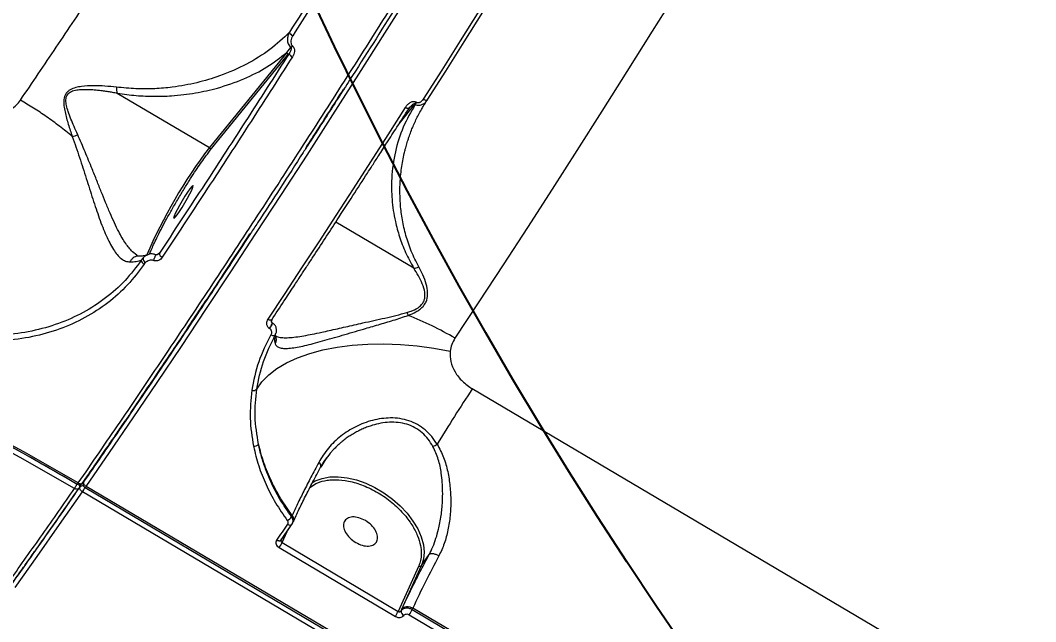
# Model space of a CAD drawing. Header units: millimetres. Extents: x -5609 to 5139, y -3980 to 3221.
# Drawn here: x 1571.5 to 1811.1, y -156.1 to -14.2 of the extents above; entities that cross this region are included whole.
import ezdxf

# ---------------------------------------------------------------- set-up
doc = ezdxf.new("R2010")
doc.units = ezdxf.units.MM
for name, color, linetype in [('DIKOM_ОБЪЕКТ', 7, 'Continuous'), ('DIKOM_РАЗМЕР_ЗОНА', 7, 'Continuous'), ('DIKOM_РАЗМЕР_ОБЪЕКТА', 7, 'Continuous')]:
    doc.layers.add(name, color=color, linetype=linetype)
doc.styles.add('style1', font='arial.ttf', dxfattribs={"width": 0.8})
doc.dimstyles.new('1-50', dxfattribs={"dimtxt": 300, "dimasz": 200, "dimexe": 100, "dimexo": 0, "dimgap": 100, "dimtad": 1, "dimtxsty": 'style1', "dimcen": 200, "dimclrd": 7, "dimclre": 7, "dimclrt": 7, "dimadec": 1, "dimazin": 2, "dimtfac": 1, "dimtmove": 0, "dimatfit": 2, "dimfxl": 0, "dimlwd": 25, "dimlwe": 18, "dimarcsym": 0})

# ---------------------------------------------------------------- blocks, each defined once
blk = doc.blocks.new('A$Cc336a1e3')
at = {"color": 7, "linetype": 'Continuous', "lineweight": 15}
for p, q in [((4454.49, 1251.11), (4436.24, 1228.68)), ((4454.49, 1251.11), (4455.51, 1252.3)), ((4454.72, 1250.47), (4455.08, 1250.92)), ((4436.47, 1228.04), (4454.72, 1250.47)), ((4414.52, 1241.53), (4436.24, 1228.68)), ((4484.84, 1238.9), (4484.73, 1238.96)), ((4485.12, 1239.31), (4485.02, 1239.37)), ((4487.42, 1239.55), (4487.54, 1239.8)), ((4483.43, 1237.99), (4483.15, 1237.64)), ((4483.32, 1237.9), (4483.65, 1238.27)), ((4483.58, 1238.18), (4483.47, 1238.05)), ((4419.23, 1203.2), (4419.1, 1203.3)), ((4421.5, 1203.31), (4421.44, 1203.28)), ((4424.45, 1203.75), (4424.02, 1203.44)), ((4420.61, 1202.67), (4420.18, 1202.11)), ((4420.88, 1201.18), (4421.16, 1201.52)), ((4451.17, 1187.27), (4451.07, 1187.33)), ((4450.46, 1185.95), (4450.39, 1186)), ((4451.81, 1184.42), (4451.74, 1184.13)), ((4451.81, 1184.42), (4451.97, 1184.87)), ((4451.92, 1184.16), (4451.91, 1184.14)), ((4798.3, 994.2), (4498.29, 1171.73)), ((4405.63, 1148.5), (4405.53, 1148.28)), ((4405.64, 1148.6), (4405.88, 1149.13)), ((4406.64, 1149.95), (4406.52, 1149.68)), ((4406.58, 1149.78), (4406.52, 1149.68)), ((4406.92, 1148.41), (4821.79, 902.92)), ((4822.05, 903.21), (4407.18, 1148.7)), ((4821.15, 901.92), (4406.28, 1147.41)), ((4455.64, 1141.54), (4455.79, 1141.85)), ((4453.03, 1135.86), (4455.6, 1139.63)), ((4455.7, 1139.69), (4455.92, 1140.09)), ((4455.89, 1140), (4456.04, 1140.34)), ((4452.71, 1134.24), (4480.14, 1118.01)), ((4453.4, 1135.43), (4480.83, 1119.2)), ((4486.3, 1129.99), (4488.11, 1132.61)), ((4485.65, 1129.93), (4480.83, 1119.2)), ((4481.67, 1119.7), (4486.3, 1129.99)), ((4481.49, 1119.3), (4481.67, 1119.7)), ((4484.28, 1119.98), (4484.11, 1119.6)), ((4484.11, 1119.6), (4555.25, 1077.5)), ((4555.42, 1077.88), (4484.28, 1119.98)), ((4483.42, 1118.41), (4554.57, 1076.31))]:
    blk.add_line(p, q, dxfattribs=at)
at = {"color": 8, "linetype": 'Continuous', "lineweight": 15}
for p, q in [((4481.02, 1234.3), (4484.73, 1238.96)), ((4484.47, 1200.22), (4466.08, 1211.1)), ((4419.1, 1203.3), (4418.1, 1204.05)), ((4424.02, 1203.44), (4424, 1203.42)), ((4405.68, 1148.49), (4405.54, 1148.28)), ((4405.68, 1148.49), (4406, 1149.19)), ((4405.93, 1149.15), (4405.68, 1148.61)), ((4453.21, 1136.04), (4455.64, 1139.6)), ((4453.4, 1135.43), (4454.57, 1138.03))]:
    blk.add_line(p, q, dxfattribs=at)
at = {"color": 7, "linetype": 'Continuous', "lineweight": 15, "flags": 128}
for points in [[(4407.18, 1148.7), (4412.67, 1156.68), (4418.25, 1164.85), (4423.9, 1173.21), (4429.64, 1181.74), (4435.45, 1190.46), (4441.32, 1199.34), (4447.25, 1208.38), (4453.25, 1217.57), (4459.29, 1226.9), (4465.38, 1236.37), (4471.51, 1245.97), (4477.68, 1255.69), (4483.88, 1265.52)], [(4629.42, 1404.84), (4623.74, 1394.87), (4618, 1384.87), (4612.2, 1374.85), (4606.37, 1364.82), (4600.49, 1354.77), (4594.58, 1344.74), (4588.64, 1334.71), (4582.68, 1324.71), (4576.7, 1314.74), (4570.7, 1304.82), (4564.7, 1294.94), (4558.7, 1285.12), (4552.71, 1275.38), (4546.72, 1265.71), (4540.75, 1256.13), (4534.8, 1246.64), (4528.88, 1237.26), (4522.99, 1227.99), (4517.14, 1218.85), (4511.33, 1209.83), (4505.57, 1200.96), (4499.86, 1192.23), (4494.21, 1183.66)], [(4521.98, 1296.53), (4517.54, 1289.32), (4513.11, 1282.14), (4508.68, 1275.01), (4504.26, 1267.92), (4499.85, 1260.88), (4495.46, 1253.89), (4491.08, 1246.95), (4486.71, 1240.07)], [(4487.66, 1239.87), (4492.01, 1246.74), (4496.39, 1253.66), (4500.77, 1260.64), (4505.17, 1267.66), (4509.58, 1274.74), (4513.99, 1281.85), (4518.42, 1289.01), (4522.84, 1296.21)], [(4487.66, 1239.87), (4487.61, 1239.83), (4487.54, 1239.8), (4487.44, 1239.8), (4487.32, 1239.82), (4487.18, 1239.85), (4487.03, 1239.91), (4486.87, 1239.98), (4486.71, 1240.07)], [(4482.47, 1238.16), (4478.35, 1231.7), (4474.24, 1225.29), (4470.15, 1218.95), (4466.08, 1212.66), (4462.04, 1206.45), (4458.02, 1200.29), (4454.02, 1194.21), (4450.06, 1188.2)], [(4405.31, 1149.5), (4392.46, 1156.86), (4379.41, 1163.89), (4366.19, 1170.59), (4352.8, 1176.96), (4339.25, 1182.99), (4325.54, 1188.67), (4311.69, 1194.01), (4297.71, 1198.99), (4283.61, 1203.62), (4269.38, 1207.89), (4255.05, 1211.81), (4240.63, 1215.36), (4226.11, 1218.54), (4211.52, 1221.36), (4196.86, 1223.81), (4182.14, 1225.89), (4167.37, 1227.6), (4152.56, 1228.94), (4137.73, 1229.9), (4122.87, 1230.49), (4108, 1230.7)], [(4404.42, 1148.21), (4391.6, 1155.55), (4378.6, 1162.56), (4365.42, 1169.24), (4352.06, 1175.59), (4338.55, 1181.59), (4324.89, 1187.26), (4311.08, 1192.58), (4297.14, 1197.55), (4283.08, 1202.17), (4268.9, 1206.43), (4254.61, 1210.33), (4240.23, 1213.87), (4225.76, 1217.05), (4211.21, 1219.86), (4196.59, 1222.3), (4181.92, 1224.37), (4167.19, 1226.08), (4152.43, 1227.41), (4137.64, 1228.37), (4122.82, 1228.95), (4108, 1229.16)], [(4432.45, 1219.68), (4432.36, 1219.75), (4432.08, 1219.5), (4431.65, 1218.96), (4431.1, 1218.17), (4430.46, 1217.2), (4429.8, 1216.12), (4429.17, 1215.02), (4428.61, 1213.99), (4428.18, 1213.11), (4427.91, 1212.46), (4427.82, 1212.09), (4427.91, 1212.02), (4428.18, 1212.27), (4428.61, 1212.81), (4429.17, 1213.6), (4429.8, 1214.57), (4430.46, 1215.65), (4431.1, 1216.75), (4431.65, 1217.78), (4432.08, 1218.66), (4432.36, 1219.31), (4432.45, 1219.68)], [(4451.81, 1184.42), (4451.75, 1184.34), (4451.66, 1184.29), (4451.54, 1184.26), (4451.4, 1184.25), (4451.25, 1184.27), (4451.09, 1184.31), (4450.92, 1184.37), (4450.75, 1184.44)], [(4447.42, 1171.65), (4448.65, 1173.38), (4450.25, 1175), (4452.2, 1176.49), (4454.48, 1177.84), (4457.06, 1179.03), (4459.93, 1180.05), (4463.05, 1180.9), (4466.4, 1181.55), (4469.93, 1182.01), (4473.62, 1182.28), (4477.43, 1182.34), (4481.32, 1182.2), (4485.25, 1181.86), (4489.19, 1181.32), (4493.09, 1180.59)], [(4462.52, 1153.24), (4462.58, 1153.34), (4462.59, 1153.37)], [(4454.68, 1139.77), (4454.36, 1139.3), (4454.04, 1138.83), (4453.72, 1138.35), (4453.39, 1137.88), (4453.07, 1137.41), (4452.75, 1136.94), (4452.43, 1136.47), (4452.11, 1136)], [(4455.7, 1139.69), (4455.71, 1139.71), (4455.78, 1139.8)]]:
    blk.add_lwpolyline(points, dxfattribs=at)
at = {"color": 8, "linetype": 'Continuous', "lineweight": 15, "flags": 128}
for points in [[(4405.05, 1149.23), (4392.21, 1156.58), (4380.3, 1163.02)], [(4460.41, 1149.52), (4461.25, 1150), (4462.86, 1150.59), (4464.67, 1150.92), (4466.66, 1150.96), (4468.76, 1150.72), (4470.94, 1150.21), (4473.15, 1149.43), (4475.33, 1148.4), (4477.44, 1147.15), (4479.44, 1145.7), (4481.27, 1144.09), (4482.9, 1142.35), (4484.29, 1140.52), (4485.41, 1138.65), (4486.23, 1136.76), (4486.74, 1134.92), (4486.92, 1133.15), (4486.77, 1131.49), (4486.3, 1129.99)], [(4390.42, 1124.83), (4395.61, 1132.14), (4400.9, 1139.67), (4406.28, 1147.41)], [(4454.68, 1139.77), (4454.86, 1139.68), (4455.03, 1139.62), (4455.2, 1139.58), (4455.36, 1139.57), (4455.5, 1139.59), (4455.62, 1139.64), (4455.7, 1139.69)]]:
    blk.add_lwpolyline(points, dxfattribs=at)
at = {"color": 7, "linetype": 'Continuous', "lineweight": 15}
for centre, radius, start, end in [((4456.46, 1256.36), 1.39, 199.2153, 246.8309), ((4454.26, 1250.66), 0.498, 337.227, 62.542), ((4456.28, 1251.21), 1.23, 193.6774, 248.8981), ((4453.39, 1254.75), 3.24, 310.8552, 320.055), ((4480.67, 1242.08), 5.12, 322.504, 328.111), ((4480.78, 1242.01), 5.12, 322.504, 328.111), ((4397.82, 1251.51), 21.12, 286.7253, 290.3701), ((4425.51, 1203.77), 1.06, 181.1072, 249.0946), ((4421.33, 1202.24), 1.15, 186.0339, 246.7899), ((4421.77, 1202.53), 1.17, 173.1473, 238.7431), ((4492.87, 1193.67), 10.75, 201.404, 205.337), ((4455.56, 1118.67), 75.62, 59.2578, 68.5956), ((4446.64, 1172.46), 1.13, 250.3999, 313.8801), ((4810.81, 964.51), 374.97, 146.4533, 148.8215), ((4446.71, 1159.62), 1.46, 268.3838, 320.4071), ((4484.08, 1168.56), 11.55, 295.2894, 300.8362), ((4453.67, 1142.78), 2.33, 294.1271, 327.6925), ((4445.18, 1139.37), 9.11, 325.7166, 334.3915), ((4674.73, 1032.67), 209.51, 151.6155, 155.3717), ((4485.93, 1130.33), 0.494, 234.4342, 317.6073), ((4472.61, 1123.14), 9.11, 325.7166, 334.3915), ((4482.49, 1119.18), 1, 172.91, 247.7942), ((4475.94, 1123.51), 9.05, 325.7264, 334.4235)]:
    blk.add_arc(centre, radius, start, end, dxfattribs=at)
at = {"color": 8, "linetype": 'Continuous', "lineweight": 15}
for centre, radius, start, end in [((4533.18, 1155.25), 121.61, 142.857, 156.7699), ((4422.38, 1201.13), 2.34, 109.2088, 139.0984), ((4461.36, 1153.33), 1.24, 1.8234, 56.0007), ((4406.36, 1147.93), 0.878, 75.0961, 140.5475), ((4398.23, 1152.9), 9.75, 325.704, 332.8408), ((4406.48, 1149.05), 0.777, 304.5456, 333.2433)]:
    blk.add_arc(centre, radius, start, end, dxfattribs=at)
at = {"color": 7, "linetype": 'Continuous', "lineweight": 15}
for points, knots in [([(4405.31, 1149.5), (4408.58, 1154.25), (4415.13, 1163.76), (4425.3, 1178.81), (4435.71, 1194.42), (4446.35, 1210.59), (4456.94, 1226.9), (4467.45, 1243.27), (4477.85, 1259.64), (4486.49, 1273.4), (4493.32, 1284.36), (4498.31, 1292.4), (4503.31, 1300.5), (4508.31, 1308.65), (4515.19, 1319.89), (4523.98, 1334.38), (4534.71, 1352.24), (4545.54, 1370.45), (4556.44, 1388.97), (4567.13, 1407.32), (4577.57, 1425.45), (4587.75, 1443.3), (4595.6, 1457.21), (4601.19, 1467.19), (4604.57, 1473.24), (4607.93, 1479.29), (4611.27, 1485.34), (4614.61, 1491.39), (4617.92, 1497.43), (4623.21, 1507.11), (4630.4, 1520.38), (4639.35, 1537.09), (4648.08, 1553.63), (4656.57, 1569.95), (4664.59, 1585.63), (4672.14, 1600.63), (4679.21, 1614.94), (4684.57, 1626), (4688.41, 1634.06), (4690.9, 1639.32), (4693.33, 1644.51), (4695.69, 1649.61), (4698, 1654.64), (4701.36, 1662.07), (4705.6, 1671.64), (4710.42, 1682.91), (4714.73, 1693.46), (4718.53, 1703.24), (4721.78, 1712.22), (4724.48, 1720.35), (4726.62, 1727.62), (4728.15, 1733.96), (4729.13, 1739.43), (4729.27, 1742.24), (4729.34, 1743.65)], [0, 0, 0, 0, 0.024819, 0.049681, 0.074585, 0.099531, 0.12452, 0.147882, 0.17128, 0.194715, 0.205777, 0.216847, 0.227925, 0.239011, 0.250105, 0.273561, 0.297359, 0.321499, 0.345981, 0.370806, 0.394284, 0.418061, 0.442135, 0.45031, 0.458518, 0.466761, 0.475037, 0.483347, 0.49169, 0.500068, 0.523695, 0.547624, 0.571855, 0.596389, 0.621225, 0.644678, 0.668395, 0.692375, 0.701869, 0.711403, 0.720978, 0.730593, 0.740249, 0.749946, 0.774408, 0.798991, 0.823695, 0.848519, 0.873464, 0.898529, 0.923716, 0.949023, 0.974451, 1, 1, 1, 1]), ([(4391.66, 1239.85), (4394.47, 1244), (4400.1, 1252.3), (4408.67, 1265.15), (4417.3, 1278.24), (4426, 1291.59), (4434.22, 1304.34), (4441.98, 1316.48), (4449.25, 1327.96), (4456.59, 1339.65), (4463.99, 1351.53), (4471.44, 1363.6), (4478.8, 1375.62), (4486.08, 1387.59), (4493.25, 1399.5), (4500.45, 1411.54), (4507.67, 1423.71), (4514.89, 1435.99), (4521.65, 1447.57), (4527.94, 1458.44), (4533.77, 1468.58), (4539.59, 1478.76), (4545.37, 1488.97), (4551.12, 1499.19), (4556.83, 1509.42), (4563.64, 1521.72), (4571.49, 1536.05), (4580.25, 1552.27), (4588.79, 1568.32), (4595.86, 1581.84), (4601.59, 1592.94), (4606.08, 1601.73), (4610.45, 1610.39), (4614.7, 1618.92), (4618.83, 1627.3), (4622.81, 1635.51), (4627.05, 1644.37), (4631.46, 1653.78), (4635.96, 1663.59), (4640.15, 1673), (4644.01, 1681.97), (4647.79, 1691.05), (4651.37, 1700.09), (4654.61, 1708.86), (4657.32, 1716.84), (4658.62, 1721.38), (4659.27, 1723.66)], [0, 0, 0, 0, 0.025201, 0.050426, 0.075478, 0.100439, 0.125533, 0.145965, 0.166556, 0.187307, 0.208217, 0.229287, 0.250516, 0.270801, 0.291287, 0.311974, 0.332861, 0.35395, 0.375239, 0.39266, 0.410236, 0.427968, 0.445856, 0.463899, 0.482097, 0.500451, 0.530196, 0.560356, 0.590931, 0.62192, 0.639817, 0.657849, 0.676017, 0.69432, 0.712759, 0.731334, 0.750044, 0.774713, 0.799566, 0.824602, 0.849822, 0.875227, 0.906171, 0.937281, 0.968557, 1, 1, 1, 1]), ([(4674.62, 1603.68), (4674.45, 1603.36), (4671.85, 1598.05), (4666.4, 1587.25), (4658.26, 1571.3), (4649.71, 1554.82), (4640.79, 1537.89), (4631.49, 1520.51), (4621.85, 1502.71), (4611.92, 1484.6), (4601.73, 1466.27), (4591.34, 1447.78), (4580.73, 1429.14), (4569.93, 1410.34), (4558.93, 1391.44), (4547.81, 1372.51), (4536.62, 1353.67), (4525.41, 1334.99), (4514.18, 1316.48), (4502.93, 1298.13), (4491.67, 1279.97), (4480.46, 1262.11), (4472.56, 1249.6), (4468.45, 1243.2), (4468.01, 1242.52)], [0, 0, 0, 0, 0.003272, 0.052951, 0.10233, 0.151647, 0.201004, 0.250505, 0.300254, 0.350015, 0.399542, 0.44894, 0.498313, 0.547764, 0.597534, 0.647283, 0.696861, 0.746244, 0.795536, 0.844919, 0.894534, 0.944285, 0.994004, 1, 1, 1, 1]), ([(4491.51, 1314.02), (4487.44, 1307.42), (4479.31, 1294.23), (4467.17, 1274.82), (4459.16, 1262.21), (4455.15, 1255.9)], [0, 0, 0, 0, 0.33351, 0.666488, 1, 1, 1, 1]), ([(4492.35, 1313.32), (4489.26, 1308.3), (4483.09, 1298.29), (4473.91, 1283.56), (4464.85, 1269.14), (4458.89, 1259.76), (4455.92, 1255.09)], [0, 0, 0, 0, 0.253116, 0.504154, 0.753115, 1, 1, 1, 1]), ([(4455.15, 1255.9), (4453.67, 1254.51), (4450.7, 1251.71), (4445.12, 1248.28), (4439.3, 1245.7), (4433.38, 1243.92), (4428.23, 1242.95), (4423.38, 1242.52), (4418.99, 1242.46), (4415.86, 1242.79), (4414.3, 1242.95)], [0, 0, 0, 0, 0.166683, 0.333337, 0.501106, 0.626718, 0.751258, 0.834237, 0.91746, 1, 1, 1, 1]), ([(4455.15, 1255.9), (4455.02, 1255.63), (4454.75, 1255.08), (4454.62, 1254.13), (4454.76, 1253.31), (4455.1, 1252.68), (4455.37, 1252.43), (4455.51, 1252.3)], [0, 0, 0, 0, 0.229345, 0.464963, 0.718493, 0.856366, 1, 1, 1, 1]), ([(4455.92, 1255.09), (4455.81, 1254.9), (4455.6, 1254.52), (4455.44, 1253.88), (4455.46, 1253.33), (4455.63, 1252.91), (4455.79, 1252.75), (4455.88, 1252.67)], [0, 0, 0, 0, 0.250883, 0.500175, 0.749875, 0.875325, 1, 1, 1, 1]), ([(4414.52, 1241.53), (4416.03, 1241.31), (4419.05, 1240.89), (4423.3, 1240.74), (4428.01, 1240.88), (4433.02, 1241.5), (4438.78, 1242.79), (4444.48, 1244.82), (4449.99, 1247.6), (4452.99, 1249.94), (4454.49, 1251.11)], [0, 0, 0, 0, 0.083264, 0.167045, 0.250769, 0.3753, 0.500455, 0.667442, 0.834005, 1, 1, 1, 1]), ([(4455.08, 1250.92), (4451.62, 1245.52), (4444.7, 1234.71), (4434.48, 1218.97), (4427.79, 1208.82), (4424.45, 1203.75)], [0, 0, 0, 0, 0.333319, 0.666684, 1, 1, 1, 1]), ([(4455.51, 1252.3), (4455.53, 1252.29), (4455.56, 1252.25), (4455.58, 1252.15), (4455.59, 1251.95), (4455.46, 1251.5), (4455.24, 1251.16), (4455.08, 1250.92)], [0, 0, 0, 0, 0.034098, 0.074814, 0.175936, 0.427288, 1, 1, 1, 1]), ([(4455.88, 1252.67), (4455.96, 1252.59), (4456.14, 1252.41), (4456.32, 1251.96), (4456.34, 1251.36), (4456.18, 1250.68), (4455.95, 1250.27), (4455.83, 1250.06)], [0, 0, 0, 0, 0.124696, 0.250175, 0.499902, 0.749091, 1, 1, 1, 1]), ([(4455.83, 1250.06), (4452.36, 1244.64), (4445.42, 1233.8), (4435.17, 1218.02), (4428.48, 1207.86), (4425.13, 1202.78)], [0, 0, 0, 0, 0.333855, 0.66719, 1, 1, 1, 1]), ([(4414.3, 1242.95), (4412.51, 1243.12), (4409.8, 1243.39), (4406.54, 1243.21), (4404.7, 1242.86), (4403.58, 1242.45), (4402.81, 1241.92), (4402.34, 1241.38), (4402.04, 1240.73), (4401.85, 1239.78), (4401.9, 1238.55), (4402.25, 1236.6), (4402.93, 1234.18), (4403.57, 1232.25), (4403.89, 1231.29)], [0, 0, 0, 0, 0.244588, 0.36864, 0.431113, 0.494676, 0.526974, 0.559348, 0.591805, 0.624111, 0.687629, 0.750689, 0.875702, 1, 1, 1, 1]), ([(4405.17, 1231.72), (4404.88, 1232.37), (4404.33, 1233.59), (4403.57, 1235.42), (4402.96, 1237.05), (4402.52, 1238.56), (4402.35, 1239.7), (4402.46, 1240.57), (4402.7, 1241.15), (4403.12, 1241.61), (4403.86, 1242.04), (4404.95, 1242.31), (4406.3, 1242.43), (4407.69, 1242.43), (4408.94, 1242.35), (4410.11, 1242.24), (4411.2, 1242.11), (4412.28, 1241.95), (4413.39, 1241.76), (4414.12, 1241.61), (4414.51, 1241.54)], [0, 0, 0, 0, 0.090906, 0.171836, 0.255229, 0.317987, 0.379177, 0.409153, 0.438584, 0.467915, 0.497837, 0.55899, 0.621098, 0.683897, 0.747276, 0.792132, 0.844701, 0.897082, 0.943673, 1, 1, 1, 1]), ([(4414.3, 1242.95), (4414.3, 1242.68), (4414.31, 1242.13), (4414.44, 1241.73), (4414.51, 1241.54)], [0, 0, 0, 0, 0.500028, 1, 1, 1, 1]), ([(4414.52, 1241.53), (4414.52, 1241.53), (4414.52, 1241.53), (4414.51, 1241.53), (4414.51, 1241.53), (4414.51, 1241.54)], [0, 0, 0, 0, 0.578861, 0.799352, 1, 1, 1, 1]), ([(4458.99, 1228.56), (4459.75, 1229.72), (4462.68, 1234.25), (4465.68, 1238.95), (4467.9, 1242.44)], [0, 0, 0, 0, 0.258255, 1, 1, 1, 1]), ([(4379.11, 1237.75), (4380.3, 1237.31), (4382.66, 1236.46), (4386.35, 1236.5), (4389.04, 1237.43), (4390.74, 1238.67), (4391.36, 1239.45), (4391.66, 1239.85)], [0, 0, 0, 0, 0.263282, 0.518664, 0.763104, 0.8824, 1, 1, 1, 1]), ([(4403.89, 1231.29), (4402.9, 1232.11), (4400.94, 1233.72), (4397.86, 1235.96), (4394.78, 1238.02), (4392.69, 1239.24), (4391.66, 1239.85)], [0, 0, 0, 0, 0.260815, 0.51495, 0.76158, 1, 1, 1, 1]), ([(4484.84, 1238.9), (4483.83, 1237.14), (4481.82, 1233.63), (4480, 1227.75), (4479.18, 1221.99), (4479.25, 1216.46), (4479.91, 1211.82), (4481.06, 1207.63), (4482.43, 1203.95), (4483.8, 1201.46), (4484.48, 1200.22)], [0, 0, 0, 0, 0.166047, 0.331896, 0.498389, 0.623887, 0.748974, 0.833097, 0.916921, 1, 1, 1, 1]), ([(4485.02, 1239.37), (4484.96, 1239.4), (4484.84, 1239.46), (4484.58, 1239.52), (4484.11, 1239.51), (4483.5, 1239.24), (4482.91, 1238.76), (4482.62, 1238.36), (4482.47, 1238.16)], [0, 0, 0, 0, 0.062186, 0.12596, 0.251331, 0.500704, 0.750353, 1, 1, 1, 1]), ([(4486.71, 1240.07), (4486.62, 1239.94), (4486.44, 1239.69), (4486.13, 1239.43), (4485.84, 1239.29), (4485.6, 1239.22), (4485.4, 1239.21), (4485.23, 1239.25), (4485.16, 1239.29), (4485.12, 1239.31)], [0, 0, 0, 0, 0.248357, 0.497632, 0.629609, 0.748424, 0.873868, 0.93749, 1, 1, 1, 1]), ([(4486.88, 1238.66), (4487, 1238.86), (4487.18, 1239.16), (4487.37, 1239.46), (4487.44, 1239.57)], [0, 0, 0, 0, 0.627555, 1, 1, 1, 1]), ([(4486.89, 1238.66), (4486.91, 1238.71), (4487.01, 1238.87), (4487.11, 1239.03), (4487.19, 1239.14)], [0, 0, 0, 0, 0.284107, 1, 1, 1, 1]), ([(4450.95, 1188.01), (4451.91, 1189.47), (4453.65, 1192.09), (4455.96, 1195.61), (4457.77, 1198.37), (4459.28, 1200.67), (4462.12, 1205.02), (4465.74, 1210.57), (4470.04, 1217.2), (4472.79, 1221.47), (4474.81, 1224.62), (4476.35, 1227), (4478.29, 1230.04), (4480.66, 1233.73), (4482.39, 1236.44), (4483.32, 1237.9)], [0, 0, 0, 0, 0.091647, 0.16446, 0.218414, 0.261728, 0.305936, 0.484373, 0.598133, 0.703115, 0.737379, 0.78405, 0.843383, 0.915373, 1, 1, 1, 1]), ([(4418.1, 1204.05), (4417.56, 1204.66), (4416.45, 1205.93), (4415.05, 1208.41), (4413.83, 1210.89), (4412.8, 1213.21), (4411.77, 1215.68), (4410.73, 1218.25), (4409.68, 1220.9), (4408.42, 1224.06), (4406.93, 1227.7), (4405.76, 1230.37), (4405.17, 1231.72)], [0, 0, 0, 0, 0.118176, 0.244075, 0.323618, 0.40661, 0.493205, 0.57428, 0.658467, 0.745841, 0.872202, 1, 1, 1, 1]), ([(4108, 1230.36), (4109.99, 1230.35), (4113.65, 1230.33), (4118.63, 1230.25), (4122.63, 1230.15), (4125.89, 1230.06), (4131.62, 1229.86), (4143.18, 1229.32), (4159.88, 1228.09), (4178.84, 1226.06), (4198.15, 1223.38), (4218.5, 1219.85), (4239.83, 1215.32), (4262.91, 1209.53), (4287.61, 1202.21), (4313.8, 1193.08), (4336.6, 1183.9), (4356.15, 1175.12), (4368.71, 1169), (4377.25, 1164.62), (4381.75, 1162.27), (4385.7, 1160.15), (4389.54, 1158.07), (4393.76, 1155.73), (4399.08, 1152.73), (4402.96, 1150.46), (4405.08, 1149.22)], [0, 0, 0, 0, 0.019189, 0.035164, 0.047916, 0.057574, 0.066534, 0.103041, 0.168836, 0.227582, 0.286329, 0.356264, 0.426199, 0.496133, 0.585138, 0.674143, 0.763147, 0.821893, 0.880639, 0.897872, 0.914473, 0.929662, 0.941081, 0.95662, 0.976265, 1, 1, 1, 1]), ([(4403.89, 1231.29), (4404.47, 1229.64), (4405.61, 1226.36), (4407.2, 1221.37), (4408.74, 1216.51), (4410.27, 1211.91), (4411.86, 1207.8), (4413.29, 1205.02), (4414.5, 1203.35), (4415.46, 1202.41), (4416.45, 1201.8), (4417.14, 1201.72), (4417.49, 1201.68)], [0, 0, 0, 0, 0.125255, 0.249461, 0.374679, 0.499138, 0.624278, 0.749224, 0.811859, 0.874466, 0.937517, 1, 1, 1, 1]), ([(4436.24, 1228.68), (4436.29, 1228.64), (4436.4, 1228.56), (4436.49, 1228.39), (4436.52, 1228.2), (4436.49, 1228.1), (4436.47, 1228.04)], [0, 0, 0, 0, 0.249937, 0.500127, 0.750047, 1, 1, 1, 1]), ([(4459.11, 1228.63), (4458.87, 1228.26), (4454.99, 1222.22), (4450.6, 1215.45), (4446.51, 1209.25), (4445.95, 1208.4)], [0, 0, 0, 0, 0.053363, 0.870431, 1, 1, 1, 1]), ([(4406.24, 1149.37), (4407.22, 1150.79), (4409.05, 1153.44), (4411.65, 1157.22), (4413.9, 1160.5), (4415.79, 1163.28), (4417.39, 1165.62), (4420.59, 1170.34), (4425.36, 1177.41), (4431.82, 1187.05), (4438.54, 1197.17), (4443.25, 1204.37), (4445.82, 1208.29)], [0, 0, 0, 0, 0.077552, 0.145663, 0.204287, 0.25335, 0.292742, 0.328032, 0.50043, 0.656747, 0.813062, 1, 1, 1, 1]), ([(4419.6, 1203.04), (4419.54, 1203.04), (4419.41, 1203.05), (4419.18, 1203.2), (4419.05, 1203.28)], [0, 0, 0, 0, 0.467952, 1, 1, 1, 1]), ([(4421.46, 1203.29), (4421.21, 1203.21), (4420.77, 1203.07), (4419.94, 1203.05), (4419.57, 1203.04)], [0, 0, 0, 0, 0.56217, 1, 1, 1, 1]), ([(4423.61, 1203.39), (4423.33, 1203.47), (4422.77, 1203.63), (4422.04, 1203.54), (4421.67, 1203.36), (4421.55, 1203.3)], [0, 0, 0, 0, 0.414925, 0.80674, 1, 1, 1, 1]), ([(4423.07, 1202.01), (4423.1, 1202.07), (4423.16, 1202.22), (4423.26, 1202.47), (4423.37, 1202.75), (4423.48, 1203.02), (4423.56, 1203.23), (4423.61, 1203.36), (4423.63, 1203.41), (4423.62, 1203.39), (4423.61, 1203.39)], [0, 0, 0, 0, 0.106978, 0.22803, 0.36066, 0.499987, 0.639291, 0.771898, 0.8929, 1, 1, 1, 1]), ([(4424.15, 1203.49), (4424.1, 1203.46), (4424.01, 1203.41), (4423.88, 1203.38), (4423.78, 1203.37), (4423.72, 1203.37), (4423.66, 1203.38), (4423.63, 1203.39), (4423.62, 1203.39)], [0, 0, 0, 0, 0.334423, 0.619571, 0.737896, 0.837906, 0.922294, 1, 1, 1, 1]), ([(4420.88, 1201.18), (4419.62, 1199.49), (4417.12, 1196.13), (4412.36, 1191.91), (4406.98, 1188.41), (4400.99, 1185.73), (4394.55, 1183.9), (4387.76, 1182.96), (4380.75, 1182.83), (4376.02, 1183.46), (4373.65, 1183.78)], [0, 0, 0, 0, 0.12512, 0.249773, 0.375244, 0.499699, 0.625034, 0.749556, 0.874299, 1, 1, 1, 1]), ([(4420.18, 1202.11), (4418.96, 1200.47), (4416.51, 1197.17), (4411.85, 1193.05), (4406.58, 1189.63), (4400.71, 1187.01), (4394.4, 1185.23), (4387.75, 1184.31), (4380.87, 1184.19), (4376.23, 1184.82), (4373.9, 1185.13)], [0, 0, 0, 0, 0.124988, 0.249524, 0.374908, 0.499323, 0.624668, 0.749255, 0.874121, 1, 1, 1, 1]), ([(4417.49, 1201.68), (4418.02, 1201.7), (4419.08, 1201.74), (4419.81, 1201.99), (4420.18, 1202.11)], [0, 0, 0, 0, 0.498456, 1, 1, 1, 1]), ([(4423.07, 1202.01), (4422.99, 1202.03), (4422.81, 1202.09), (4422.45, 1202.12), (4422.01, 1202.05), (4421.54, 1201.84), (4421.29, 1201.63), (4421.16, 1201.52)], [0, 0, 0, 0, 0.122848, 0.250902, 0.500399, 0.750344, 1, 1, 1, 1]), ([(4425.13, 1202.78), (4425.02, 1202.64), (4424.79, 1202.34), (4424.29, 1202.03), (4423.8, 1201.9), (4423.38, 1201.91), (4423.17, 1201.97), (4423.07, 1202.01)], [0, 0, 0, 0, 0.249812, 0.499523, 0.748972, 0.874293, 1, 1, 1, 1]), ([(4483.15, 1189.07), (4483.79, 1189.33), (4484.74, 1189.73), (4485.87, 1190.44), (4486.61, 1191.08), (4487.19, 1191.83), (4487.69, 1192.94), (4487.85, 1194.54), (4487.45, 1196.55), (4486.69, 1198.6), (4486.01, 1199.88), (4485.68, 1200.5)], [0, 0, 0, 0, 0.125587, 0.189098, 0.252672, 0.316524, 0.380216, 0.506506, 0.662437, 0.835111, 1, 1, 1, 1]), ([(4484.48, 1200.22), (4484.68, 1200.23), (4485.06, 1200.24), (4485.47, 1200.41), (4485.68, 1200.5)], [0, 0, 0, 0, 0.499946, 1, 1, 1, 1]), ([(4482.86, 1189.75), (4483.19, 1189.85), (4483.8, 1190.04), (4484.98, 1190.53), (4486.04, 1191.19), (4486.76, 1192.11), (4487.06, 1192.9), (4487.15, 1193.71), (4487.06, 1194.94), (4486.54, 1196.55), (4485.61, 1198.46), (4484.86, 1199.63), (4484.47, 1200.22)], [0, 0, 0, 0, 0.066605, 0.125565, 0.250532, 0.313663, 0.376509, 0.439018, 0.501778, 0.664641, 0.830732, 1, 1, 1, 1]), ([(4484.48, 1200.22), (4484.48, 1200.22), (4484.48, 1200.22), (4484.48, 1200.22), (4484.48, 1200.22), (4484.47, 1200.22)], [0, 0, 0, 0, 0.22258, 0.457235, 1, 1, 1, 1]), ([(4451.78, 1182.34), (4451.9, 1182.12), (4452.14, 1181.69), (4452.92, 1181.35), (4453.99, 1181.22), (4455.79, 1181.32), (4458.66, 1181.86), (4462.84, 1182.98), (4467.55, 1184.35), (4472.06, 1185.68), (4476.12, 1186.86), (4479.67, 1187.89), (4481.99, 1188.67), (4483.15, 1189.07)], [0, 0, 0, 0, 0.062952, 0.125106, 0.187654, 0.250284, 0.375019, 0.499314, 0.624246, 0.748635, 0.832361, 0.915821, 1, 1, 1, 1]), ([(4450.06, 1188.2), (4449.96, 1188.02), (4449.77, 1187.67), (4449.72, 1187.16), (4449.79, 1186.76), (4449.92, 1186.46), (4450.11, 1186.19), (4450.3, 1186.06), (4450.39, 1186)], [0, 0, 0, 0, 0.249726, 0.498922, 0.627877, 0.749514, 0.874951, 1, 1, 1, 1]), ([(4450.06, 1188.2), (4450.17, 1188.14), (4450.34, 1188.05), (4450.56, 1187.99), (4450.72, 1187.97), (4450.86, 1187.98), (4451.01, 1188.02), (4451.06, 1188.1), (4451.1, 1188.15)], [0, 0, 0, 0, 0.239367, 0.368298, 0.500026, 0.631637, 0.760583, 1, 1, 1, 1]), ([(4451.09, 1187.31), (4451.08, 1187.31), (4451.03, 1187.34), (4450.97, 1187.39), (4450.9, 1187.53), (4450.87, 1187.74), (4450.92, 1187.92), (4450.95, 1188.01)], [0, 0, 0, 0, 0.025523, 0.138028, 0.373857, 0.671585, 1, 1, 1, 1]), ([(4451.97, 1184.78), (4452.03, 1184.99), (4452.15, 1185.42), (4452.07, 1186.11), (4451.82, 1186.66), (4451.48, 1187.04), (4451.27, 1187.19), (4451.16, 1187.26)], [0, 0, 0, 0, 0.241471, 0.48304, 0.735652, 0.867729, 1, 1, 1, 1]), ([(4450.75, 1184.44), (4449.7, 1182.36), (4447.59, 1178.19), (4446.71, 1173.66), (4446.26, 1171.4)], [0, 0, 0, 0, 0.500003, 1, 1, 1, 1]), ([(4447.42, 1171.65), (4447.85, 1173.86), (4448.72, 1178.29), (4450.78, 1182.38), (4451.81, 1184.42)], [0, 0, 0, 0, 0.499954, 1, 1, 1, 1]), ([(4450.46, 1185.95), (4450.53, 1185.91), (4450.65, 1185.82), (4450.83, 1185.57), (4450.94, 1185.23), (4450.92, 1184.81), (4450.81, 1184.57), (4450.75, 1184.44)], [0, 0, 0, 0, 0.122713, 0.251208, 0.500836, 0.75022, 1, 1, 1, 1]), ([(4451.96, 1183.9), (4451.92, 1184.06), (4451.86, 1184.31), (4451.82, 1184.29), (4451.81, 1184.29)], [0, 0, 0, 0, 0.657643, 1, 1, 1, 1]), ([(4494.21, 1183.66), (4493.93, 1183.18), (4493.38, 1182.23), (4493.18, 1181.14), (4493.09, 1180.59)], [0, 0, 0, 0, 0.498708, 1, 1, 1, 1]), ([(4493.09, 1180.59), (4493.08, 1179.78), (4493.07, 1178.12), (4494.14, 1175.65), (4495.86, 1173.4), (4497.48, 1172.29), (4498.29, 1171.73)], [0, 0, 0, 0, 0.240571, 0.488114, 0.742166, 1, 1, 1, 1]), ([(4446.26, 1171.4), (4446.04, 1169.2), (4445.59, 1164.81), (4446.31, 1160.38), (4446.66, 1158.16)], [0, 0, 0, 0, 0.499997, 1, 1, 1, 1]), ([(4447.83, 1158.69), (4447.47, 1160.86), (4446.77, 1165.2), (4447.2, 1169.5), (4447.42, 1171.65)], [0, 0, 0, 0, 0.499992, 1, 1, 1, 1]), ([(4490, 1158.64), (4489.59, 1159.25), (4488.76, 1160.49), (4487.19, 1162.08), (4485.38, 1163.36), (4483.35, 1164.25), (4481.21, 1164.76), (4478.3, 1164.95), (4474.71, 1164.43), (4470.73, 1162.91), (4467.21, 1160.65), (4464.19, 1157.81), (4462.76, 1155.51), (4462.05, 1154.35)], [0, 0, 0, 0, 0.063293, 0.126806, 0.19002, 0.253277, 0.316295, 0.379259, 0.50354, 0.62763, 0.7517, 0.875342, 1, 1, 1, 1]), ([(4489.01, 1158.11), (4488.65, 1158.7), (4487.93, 1159.89), (4486.5, 1161.41), (4484.81, 1162.62), (4482.88, 1163.43), (4480.83, 1163.83), (4478.75, 1163.88), (4476.69, 1163.64), (4474.99, 1163.22), (4473.6, 1162.76), (4472.53, 1162.32), (4471.48, 1161.83), (4470.46, 1161.28), (4469.49, 1160.69), (4468.52, 1160.03), (4467.85, 1159.51), (4467.27, 1159.03), (4466.69, 1158.54), (4465.97, 1157.84), (4465.29, 1157.13), (4464.46, 1156.18), (4463.5, 1154.92), (4462.83, 1153.78), (4462.52, 1153.24)], [0, 0, 0, 0, 0.062599, 0.125272, 0.187763, 0.250368, 0.312922, 0.375721, 0.438008, 0.500436, 0.53522, 0.571393, 0.606532, 0.641817, 0.677862, 0.711968, 0.750155, 0.75654, 0.782459, 0.821589, 0.850489, 0.874626, 0.941349, 1, 1, 1, 1]), ([(4446.66, 1158.16), (4447.03, 1156.63), (4447.77, 1153.57), (4449.56, 1149.11), (4451.78, 1144.76), (4453.68, 1142.03), (4454.63, 1140.65)], [0, 0, 0, 0, 0.251741, 0.501318, 0.749823, 1, 1, 1, 1]), ([(4455.79, 1141.85), (4454.87, 1143.15), (4453.03, 1145.77), (4450.82, 1149.93), (4448.99, 1154.25), (4448.22, 1157.2), (4447.83, 1158.69)], [0, 0, 0, 0, 0.244048, 0.492065, 0.744049, 1, 1, 1, 1]), ([(4455.64, 1141.54), (4454.69, 1142.91), (4452.84, 1145.6), (4450.88, 1149.41), (4449.49, 1152.78), (4448.5, 1155.74), (4448.05, 1157.71), (4447.83, 1158.69)], [0, 0, 0, 0, 0.255985, 0.498606, 0.670095, 0.83722, 1, 1, 1, 1]), ([(4488.11, 1132.61), (4488.41, 1133.21), (4489.03, 1134.43), (4489.75, 1136.44), (4490.29, 1138.35), (4490.68, 1140.16), (4490.94, 1141.76), (4491.14, 1143.44), (4491.29, 1145.36), (4491.32, 1147.46), (4491.23, 1149.68), (4490.95, 1152.19), (4490.39, 1155.09), (4489.47, 1157.1), (4489.01, 1158.11)], [0, 0, 0, 0, 0.082295, 0.165104, 0.249582, 0.309988, 0.374854, 0.433165, 0.499783, 0.59048, 0.66859, 0.749399, 0.874591, 1, 1, 1, 1]), ([(4490, 1158.64), (4490.54, 1157.62), (4491.64, 1155.57), (4492.54, 1152.2), (4493.09, 1148.75), (4493.27, 1145.27), (4493.11, 1141.79), (4492.61, 1138.4), (4491.76, 1135.14), (4490.86, 1133.23), (4490.41, 1132.27)], [0, 0, 0, 0, 0.125524, 0.250807, 0.375128, 0.500353, 0.625271, 0.750527, 0.875166, 1, 1, 1, 1]), ([(4462.59, 1153.37), (4462.82, 1153.77), (4463.28, 1154.57), (4463.83, 1155.32), (4464.11, 1155.69)], [0, 0, 0, 0, 0.500152, 1, 1, 1, 1]), ([(4462.05, 1154.35), (4461.42, 1153.17), (4460.17, 1150.82), (4458.5, 1147.55), (4457, 1144.5), (4456.19, 1142.73), (4455.79, 1141.85)], [0, 0, 0, 0, 0.249935, 0.498336, 0.748777, 1, 1, 1, 1]), ([(4456.07, 1140.42), (4456.49, 1141.33), (4457.33, 1143.16), (4458.89, 1146.32), (4460.63, 1149.71), (4461.93, 1152.14), (4462.59, 1153.37)], [0, 0, 0, 0, 0.25118, 0.501625, 0.750051, 1, 1, 1, 1]), ([(4360.63, 1086.46), (4361.61, 1087.72), (4364.58, 1091.56), (4369.88, 1098.61), (4376.42, 1107.43), (4381.69, 1114.66), (4385.5, 1119.94), (4387.73, 1123.05), (4389.88, 1126.06), (4391.84, 1128.82), (4393.81, 1131.6), (4395.98, 1134.67), (4398.65, 1138.47), (4401.82, 1142.99), (4404.12, 1146.31), (4405.35, 1148.08)], [0, 0, 0, 0, 0.07425, 0.226541, 0.378832, 0.53112, 0.581377, 0.63072, 0.676953, 0.721058, 0.756972, 0.802823, 0.858667, 0.92448, 1, 1, 1, 1]), ([(4404.42, 1148.21), (4404.46, 1148.27), (4404.54, 1148.39), (4404.63, 1148.54), (4404.68, 1148.61)], [0, 0, 0, 0, 0.50002, 1, 1, 1, 1]), ([(4405.53, 1148.28), (4405.49, 1148.21), (4405.39, 1148.07), (4405.11, 1148), (4404.82, 1148.03), (4404.61, 1148.11), (4404.5, 1148.16), (4404.44, 1148.2), (4404.43, 1148.2), (4404.42, 1148.21), (4404.42, 1148.21)], [0, 0, 0, 0, 0.249732, 0.499362, 0.748958, 0.874429, 0.963276, 0.988129, 0.995733, 1, 1, 1, 1]), ([(4405.05, 1149.23), (4405.06, 1149.22), (4405.06, 1149.2), (4405.12, 1149.24), (4405.2, 1149.34), (4405.27, 1149.45), (4405.31, 1149.5)], [0, 0, 0, 0, 0.246859, 0.49989, 0.7386, 1, 1, 1, 1]), ([(4405.06, 1149.22), (4405.08, 1149.21), (4405.19, 1149.12), (4405.47, 1149.06), (4405.85, 1149.08), (4406.19, 1149.26), (4406.38, 1149.47), (4406.45, 1149.6), (4406.46, 1149.61)], [0, 0, 0, 0, 0.031592, 0.264337, 0.497191, 0.730243, 0.964164, 1, 1, 1, 1]), ([(4406.28, 1147.41), (4406.17, 1147.49), (4405.96, 1147.64), (4405.73, 1147.94), (4405.62, 1148.24), (4405.66, 1148.41), (4405.68, 1148.49)], [0, 0, 0, 0, 0.250068, 0.500009, 0.75005, 1, 1, 1, 1]), ([(4406.24, 1149.38), (4406.25, 1149.38), (4406.34, 1149.41), (4406.39, 1149.49), (4406.43, 1149.56)], [0, 0, 0, 0, 0.081389, 1, 1, 1, 1]), ([(4406.52, 1149.68), (4406.51, 1149.65), (4406.45, 1149.53), (4406.41, 1149.27), (4406.47, 1148.92), (4406.65, 1148.6), (4406.84, 1148.48), (4406.93, 1148.42)], [0, 0, 0, 0, 0.069959, 0.282392, 0.533512, 0.791515, 1, 1, 1, 1]), ([(4406.58, 1149.78), (4406.55, 1149.7), (4406.51, 1149.53), (4406.63, 1149.23), (4406.85, 1148.93), (4407.07, 1148.78), (4407.18, 1148.7)], [0, 0, 0, 0, 0.249979, 0.499996, 0.750026, 1, 1, 1, 1]), ([(4454.63, 1140.65), (4454.67, 1140.58), (4454.76, 1140.44), (4454.81, 1140.2), (4454.79, 1139.97), (4454.72, 1139.84), (4454.68, 1139.77)], [0, 0, 0, 0, 0.249372, 0.499172, 0.749318, 1, 1, 1, 1]), ([(4455.78, 1139.8), (4455.86, 1139.96), (4455.99, 1140.22), (4456.01, 1140.68), (4455.91, 1141.11), (4455.73, 1141.4), (4455.64, 1141.54)], [0, 0, 0, 0, 0.299747, 0.500457, 0.762104, 1, 1, 1, 1]), ([(4473.09, 1140.61), (4472.57, 1140.87), (4471.52, 1141.39), (4469.97, 1141.56), (4468.73, 1141.22), (4467.98, 1140.38), (4467.82, 1139.19), (4468.3, 1137.83), (4469.31, 1136.48), (4470.29, 1135.8), (4470.78, 1135.47)], [0, 0, 0, 0, 0.125003, 0.249993, 0.374989, 0.499992, 0.624995, 0.749995, 0.874997, 1, 1, 1, 1]), ([(4470.78, 1135.47), (4471.3, 1135.21), (4472.34, 1134.69), (4473.89, 1134.52), (4475.13, 1134.87), (4475.89, 1135.7), (4476.04, 1136.89), (4475.57, 1138.25), (4474.55, 1139.6), (4473.58, 1140.28), (4473.09, 1140.61)], [0, 0, 0, 0, 0.124989, 0.249995, 0.374992, 0.499997, 0.625001, 0.749996, 0.874996, 1, 1, 1, 1]), ([(4452.11, 1136), (4452.04, 1135.86), (4451.9, 1135.57), (4451.97, 1135.07), (4452.23, 1134.58), (4452.55, 1134.35), (4452.71, 1134.24)], [0, 0, 0, 0, 0.250544, 0.500247, 0.750048, 1, 1, 1, 1]), ([(4453.21, 1136.04), (4453.16, 1135.98), (4453.1, 1135.88), (4452.94, 1135.82), (4452.79, 1135.8), (4452.62, 1135.81), (4452.39, 1135.86), (4452.22, 1135.94), (4452.11, 1136)], [0, 0, 0, 0, 0.239495, 0.368362, 0.500045, 0.631611, 0.760572, 1, 1, 1, 1]), ([(4453.21, 1136.04), (4453.19, 1136.01), (4453.16, 1135.96), (4453.14, 1135.85), (4453.15, 1135.74), (4453.2, 1135.63), (4453.27, 1135.53), (4453.35, 1135.47), (4453.4, 1135.43)], [0, 0, 0, 0, 0.147688, 0.280427, 0.500353, 0.629389, 0.755858, 1, 1, 1, 1]), ([(4481.67, 1119.7), (4482.09, 1120.62), (4482.93, 1122.45), (4484.47, 1125.6), (4486.18, 1128.97), (4487.47, 1131.4), (4488.11, 1132.61)], [0, 0, 0, 0, 0.249234, 0.500002, 0.750769, 1, 1, 1, 1]), ([(4490.41, 1132.27), (4490.18, 1132.38), (4489.84, 1132.57), (4489.37, 1132.72), (4489.02, 1132.79), (4488.7, 1132.82), (4488.35, 1132.79), (4488.2, 1132.68), (4488.11, 1132.61)], [0, 0, 0, 0, 0.239435, 0.36834, 0.499988, 0.631605, 0.760505, 1, 1, 1, 1]), ([(4480.83, 1119.2), (4480.88, 1119.17), (4480.97, 1119.13), (4481.1, 1119.12), (4481.22, 1119.12), (4481.34, 1119.16), (4481.43, 1119.23), (4481.47, 1119.28), (4481.49, 1119.3)], [0, 0, 0, 0, 0.244195, 0.37096, 0.499919, 0.719872, 0.852449, 1, 1, 1, 1]), ([(4484.11, 1119.6), (4483.88, 1119.71), (4483.53, 1119.88), (4483.02, 1119.95), (4482.56, 1119.94), (4482.13, 1119.82), (4481.74, 1119.6), (4481.58, 1119.41), (4481.49, 1119.3)], [0, 0, 0, 0, 0.241412, 0.368758, 0.499997, 0.701, 0.838335, 1, 1, 1, 1]), ([(4481.67, 1119.7), (4481.81, 1119.86), (4482.1, 1120.16), (4482.79, 1120.35), (4483.56, 1120.32), (4484.04, 1120.09), (4484.28, 1119.98)], [0, 0, 0, 0, 0.249987, 0.499994, 0.750045, 1, 1, 1, 1]), ([(4480.14, 1118.01), (4480.32, 1117.92), (4480.68, 1117.75), (4481.26, 1117.73), (4481.78, 1117.89), (4482, 1118.13), (4482.11, 1118.25)], [0, 0, 0, 0, 0.250548, 0.500229, 0.749986, 1, 1, 1, 1]), ([(4482.11, 1118.25), (4482.18, 1118.33), (4482.33, 1118.49), (4482.68, 1118.59), (4483.07, 1118.58), (4483.3, 1118.47), (4483.42, 1118.41)], [0, 0, 0, 0, 0.250224, 0.500106, 0.749746, 1, 1, 1, 1])]:
    blk.add_open_spline(points, degree=3, knots=knots, dxfattribs=at)
at = {"color": 8, "linetype": 'Continuous', "lineweight": 15}
for points, knots in [([(4468.02, 1242.54), (4466.08, 1239.49), (4463.09, 1234.8), (4460.15, 1230.26), (4459.12, 1228.66)], [0, 0, 0, 0, 0.648127, 1, 1, 1, 1]), ([(4484.73, 1238.96), (4484.72, 1238.97), (4484.68, 1238.99), (4484.59, 1238.99), (4484.3, 1238.92), (4483.95, 1238.62), (4483.71, 1238.32), (4483.59, 1238.17)], [0, 0, 0, 0, 0.027875, 0.06012, 0.146895, 0.585084, 1, 1, 1, 1]), ([(4484.84, 1238.9), (4484.99, 1238.83), (4485.28, 1238.69), (4485.76, 1238.66), (4486.19, 1238.73), (4486.69, 1238.92), (4487.13, 1239.2), (4487.35, 1239.49), (4487.42, 1239.59)], [0, 0, 0, 0, 0.170266, 0.331436, 0.480534, 0.620394, 0.880364, 1, 1, 1, 1]), ([(4485.68, 1200.5), (4485.05, 1201.75), (4483.78, 1204.26), (4482.57, 1207.97), (4481.74, 1211.61), (4481.3, 1215.15), (4481.17, 1218.61), (4481.31, 1221.48), (4481.58, 1223.79), (4481.87, 1225.57), (4482.18, 1227.07), (4482.51, 1228.4), (4482.83, 1229.56), (4483.16, 1230.6), (4483.52, 1231.66), (4483.92, 1232.73), (4484.44, 1233.99), (4485, 1235.21), (4485.61, 1236.44), (4486.24, 1237.59), (4486.68, 1238.33), (4486.89, 1238.66)], [0, 0, 0, 0, 0.085345, 0.171985, 0.259483, 0.345457, 0.432223, 0.52017, 0.56802, 0.615798, 0.663273, 0.691252, 0.727043, 0.760805, 0.780032, 0.818876, 0.854506, 0.891859, 0.92929, 0.967706, 1, 1, 1, 1]), ([(4483.31, 1237.9), (4483.29, 1237.89), (4483.23, 1237.88), (4483.11, 1237.89), (4482.96, 1237.93), (4482.75, 1238.01), (4482.58, 1238.1), (4482.47, 1238.16)], [0, 0, 0, 0, 0.139059, 0.318468, 0.497966, 0.67361, 1, 1, 1, 1]), ([(4422.15, 1203.49), (4422.15, 1203.5), (4422.23, 1203.75), (4422.52, 1204.49), (4423.07, 1205.77), (4423.85, 1207.4), (4424.82, 1209.33), (4425.98, 1211.5), (4427.29, 1213.84), (4428.68, 1216.25), (4430.09, 1218.61), (4431.47, 1220.83), (4432.76, 1222.83), (4433.91, 1224.56), (4434.92, 1226), (4435.77, 1227.17), (4436.24, 1227.76), (4436.47, 1228.04)], [0, 0, 0, 0, 0.001409, 0.065906, 0.134718, 0.207436, 0.283399, 0.361717, 0.441306, 0.520971, 0.599509, 0.675824, 0.748996, 0.818328, 0.883393, 0.943957, 1, 1, 1, 1]), ([(4445.96, 1208.42), (4444.69, 1206.48), (4440.21, 1199.62), (4432.74, 1188.35), (4423.64, 1174.76), (4414.92, 1161.89), (4409.34, 1153.79), (4406.58, 1149.78)], [0, 0, 0, 0, 0.092353, 0.326726, 0.556159, 0.780595, 1, 1, 1, 1]), ([(4419.59, 1203.02), (4419.52, 1203.03), (4419.3, 1203.05), (4418.93, 1202.96), (4418.48, 1202.78), (4418.02, 1202.46), (4417.71, 1202.08), (4417.55, 1201.8), (4417.51, 1201.72), (4417.49, 1201.69), (4417.49, 1201.68)], [0, 0, 0, 0, 0.075964, 0.265168, 0.431288, 0.632087, 0.896158, 0.966538, 0.987725, 1, 1, 1, 1]), ([(4421.55, 1203.3), (4421.43, 1203.25), (4421.07, 1203.11), (4420.79, 1202.84), (4420.61, 1202.67)], [0, 0, 0, 0, 0.332522, 1, 1, 1, 1]), ([(4424.45, 1203.75), (4424.35, 1203.63), (4424.23, 1203.49), (4424.01, 1203.42), (4423.98, 1203.41)], [0, 0, 0, 0, 0.857451, 1, 1, 1, 1]), ([(4424.02, 1203.44), (4424.02, 1203.44), (4424.02, 1203.44), (4424, 1203.43), (4423.99, 1203.42), (4423.98, 1203.41)], [0, 0, 0, 0, 0.112714, 0.316598, 1, 1, 1, 1]), ([(4451.94, 1184.2), (4452.09, 1184.12), (4452.5, 1183.91), (4453.53, 1183.79), (4454.95, 1183.79), (4456.63, 1183.96), (4458.49, 1184.24), (4460.55, 1184.63), (4462.56, 1185.05), (4464.56, 1185.49), (4466.45, 1185.91), (4468.41, 1186.36), (4470.43, 1186.82), (4472.64, 1187.32), (4475.06, 1187.86), (4477.67, 1188.44), (4480.28, 1189.04), (4482, 1189.51), (4482.86, 1189.75)], [0, 0, 0, 0, 0.038238, 0.105781, 0.175939, 0.243232, 0.313477, 0.380336, 0.450479, 0.503491, 0.559219, 0.614684, 0.669281, 0.725049, 0.793993, 0.862632, 0.931134, 1, 1, 1, 1]), ([(4450.39, 1186), (4450.43, 1186.06), (4450.52, 1186.19), (4450.66, 1186.43), (4450.81, 1186.68), (4450.94, 1186.93), (4451.04, 1187.14), (4451.08, 1187.27), (4451.1, 1187.32), (4451.08, 1187.32), (4451.08, 1187.32)], [0, 0, 0, 0, 0.117101, 0.249578, 0.394706, 0.547143, 0.699635, 0.844817, 0.977243, 1, 1, 1, 1]), ([(4451.16, 1187.27), (4451.16, 1187.27), (4451.17, 1187.28), (4451.16, 1187.22), (4451.11, 1187.09), (4451.01, 1186.89), (4450.88, 1186.64), (4450.73, 1186.38), (4450.59, 1186.15), (4450.5, 1186.01), (4450.46, 1185.95)], [0, 0, 0, 0, 0.022758, 0.155303, 0.300409, 0.452871, 0.605315, 0.75045, 0.882937, 1, 1, 1, 1]), ([(4451.1, 1188.15), (4451.01, 1188.04), (4450.9, 1187.89), (4450.9, 1187.69), (4450.9, 1187.64)], [0, 0, 0, 0, 0.762751, 1, 1, 1, 1]), ([(4451.66, 1183.79), (4451.63, 1183.69), (4451.51, 1183.3), (4451.66, 1182.75), (4451.78, 1182.34)], [0, 0, 0, 0, 0.244106, 1, 1, 1, 1]), ([(4451.78, 1182.34), (4451.79, 1182.36), (4451.83, 1182.43), (4451.94, 1182.66), (4452.08, 1183.14), (4452.07, 1183.62), (4451.96, 1183.88), (4451.95, 1183.9)], [0, 0, 0, 0, 0.046569, 0.13903, 0.476266, 0.949402, 1, 1, 1, 1]), ([(4459.98, 1148.43), (4460.44, 1148.76), (4461.42, 1149.46), (4463.07, 1149.99), (4464.66, 1150.24), (4466.51, 1150.32), (4469.15, 1150.03), (4472.59, 1149), (4476.09, 1147.29), (4479.34, 1145.01), (4482.06, 1142.39), (4484.1, 1139.68), (4485.43, 1137.11), (4486.13, 1134.82), (4486.31, 1132.86), (4486.15, 1131.24), (4485.81, 1130.35), (4485.65, 1129.93)], [0, 0, 0, 0, 0.057118, 0.123756, 0.159752, 0.197433, 0.277237, 0.361813, 0.448987, 0.536165, 0.620739, 0.700543, 0.774119, 0.840756, 0.900356, 0.953247, 1, 1, 1, 1]), ([(4299.16, 1027.85), (4299.44, 1027.7), (4300.09, 1027.35), (4301.03, 1027.29), (4301.79, 1027.35), (4302.2, 1027.41), (4302.63, 1027.5), (4303.08, 1027.61), (4303.54, 1027.75), (4304.44, 1028.07), (4305.9, 1028.73), (4308.1, 1030.01), (4310.64, 1031.78), (4313.44, 1034), (4316.47, 1036.64), (4318.84, 1038.87), (4320.49, 1040.47), (4321.28, 1041.26), (4322.1, 1042.07), (4322.93, 1042.91), (4323.78, 1043.78), (4324.65, 1044.69), (4325.86, 1045.96), (4327.49, 1047.69), (4329.61, 1049.99), (4331.94, 1052.59), (4334.51, 1055.5), (4337.33, 1058.76), (4340.26, 1062.22), (4343.29, 1065.87), (4346.38, 1069.64), (4349.6, 1073.65), (4352.91, 1077.82), (4356.31, 1082.15), (4360.95, 1088.15), (4366.9, 1095.97), (4374.24, 1105.84), (4381.68, 1116.04), (4389.2, 1126.52), (4396.75, 1137.18), (4401.88, 1144.56), (4404.42, 1148.21)], [0, 0, 0, 0, 0.028486, 0.065185, 0.074861, 0.084564, 0.094295, 0.104051, 0.113835, 0.123646, 0.159169, 0.196445, 0.235472, 0.276252, 0.313587, 0.352279, 0.361152, 0.370093, 0.379103, 0.388181, 0.397327, 0.406542, 0.415825, 0.435341, 0.456312, 0.478739, 0.502623, 0.527962, 0.554758, 0.579256, 0.605027, 0.6308, 0.656571, 0.682343, 0.708115, 0.759643, 0.810018, 0.859242, 0.907313, 0.954233, 1, 1, 1, 1]), ([(4359.83, 1085.36), (4360.23, 1085.87), (4363.19, 1089.65), (4369.11, 1097.52), (4377.61, 1108.97), (4386.54, 1121.29), (4395.82, 1134.32), (4402.29, 1143.62), (4405.53, 1148.28)], [0, 0, 0, 0, 0.02995, 0.223157, 0.416425, 0.610157, 0.804632, 1, 1, 1, 1]), ([(4404.68, 1148.61), (4404.72, 1148.68), (4404.81, 1148.84), (4404.89, 1148.98), (4404.93, 1149.06)], [0, 0, 0, 0, 0.500156, 1, 1, 1, 1]), ([(4405.31, 1149.5), (4405.31, 1149.5), (4405.33, 1149.49), (4405.44, 1149.43), (4405.68, 1149.33), (4406, 1149.28), (4406.16, 1149.35), (4406.24, 1149.38)], [0, 0, 0, 0, 0.005588, 0.049504, 0.343999, 0.687157, 1, 1, 1, 1]), ([(4405.49, 1149.08), (4405.51, 1149.05), (4405.59, 1148.95), (4405.65, 1148.75), (4405.64, 1148.58), (4405.63, 1148.5)], [0, 0, 0, 0, 0.135952, 0.56783, 1, 1, 1, 1]), ([(4455.79, 1141.85), (4455.88, 1141.71), (4456.06, 1141.43), (4456.16, 1140.97), (4456.15, 1140.59), (4456.05, 1140.41), (4456.02, 1140.35)], [0, 0, 0, 0, 0.281797, 0.574669, 0.867517, 1, 1, 1, 1])]:
    blk.add_open_spline(points, degree=3, knots=knots, dxfattribs=at)
blk = doc.blocks.new('*D2')
at = {"layer": 'Defpoints', "color": 0, "transparency": 16777216}
for p in [(-5158.5, 3221.44), (639.33, 3221.44), (2080.28, -2772.9)]:
    blk.add_point(p, dxfattribs=at)
at = {"layer": 'DIKOM_РАЗМЕР_ЗОНА', "color": 7, "lineweight": 18, "transparency": 16777216}
for p, q in [((639.33, 3221.44), (-5258.5, 3221.44)), ((2080.28, -2772.9), (-5258.5, -2772.9))]:
    blk.add_line(p, q, dxfattribs=at)
at = {"layer": 'DIKOM_РАЗМЕР_ЗОНА', "color": 7, "lineweight": 25, "transparency": 16777216}
blk.add_line((-5158.5, -2572.9), (-5158.5, 3021.44), dxfattribs=at)
at = {"layer": 'DIKOM_РАЗМЕР_ЗОНА', "color": 7, "transparency": 16777216}
for points in [[(-5191.83, 3021.44), (-5125.17, 3021.44), (-5158.5, 3221.44)], [(-5191.83, -2572.9), (-5125.17, -2572.9), (-5158.5, -2772.9)]]:
    blk.add_solid(points, dxfattribs=at)
at = {"layer": 'DIKOM_РАЗМЕР_ЗОНА', "color": 7, "transparency": 16777216, "insert": (-5411.67, 224.27), "char_height": 300, "attachment_point": 5, "rotation": 90, "style": 'style1'}
blk.add_mtext('6000', dxfattribs=at)
blk = doc.blocks.new('*D3')
at = {"layer": 'Defpoints', "color": 0, "transparency": 16777216}
for p in [(3639.92, 380.08), (-2820.17, -123), (3639.92, -3311)]:
    blk.add_point(p, dxfattribs=at)
at = {"layer": 'DIKOM_РАЗМЕР_ОБЪЕКТА', "color": 7, "lineweight": 18, "transparency": 16777216}
for p, q in [((3639.92, 380.08), (3639.92, -3411)), ((-2820.17, -123), (-2820.17, -3411))]:
    blk.add_line(p, q, dxfattribs=at)
at = {"layer": 'DIKOM_РАЗМЕР_ОБЪЕКТА', "color": 7, "lineweight": 25, "transparency": 16777216}
blk.add_line((-2620.17, -3311), (3439.92, -3311), dxfattribs=at)
at = {"layer": 'DIKOM_РАЗМЕР_ОБЪЕКТА', "color": 7, "transparency": 16777216}
for points in [[(-2620.17, -3277.67), (-2620.17, -3344.33), (-2820.17, -3311)], [(3439.92, -3277.67), (3439.92, -3344.33), (3639.92, -3311)]]:
    blk.add_solid(points, dxfattribs=at)
at = {"layer": 'DIKOM_РАЗМЕР_ОБЪЕКТА', "color": 7, "transparency": 16777216, "insert": (300, -3057.83), "char_height": 300, "attachment_point": 5, "style": 'style1'}
blk.add_mtext('6450', dxfattribs=at)

msp = doc.modelspace()

# ---------------------------------------------------------------- linework, layer by layer
at = {"layer": 'DIKOM_РАЗМЕР_ОБЪЕКТА'}
msp.add_circle((2594.5, 436), 1052.678, dxfattribs=at)

# ---------------------------------------------------------------- block references
at = {"layer": 'DIKOM_ОБЪЕКТ'}
msp.add_blockref('A$Cc336a1e3', (-2820.166, -1272.903), dxfattribs=at)

# ---------------------------------------------------------------- dimensions: what is measured, and where the dimension line sits
at = {"layer": 'DIKOM_РАЗМЕР_ЗОНА'}
dim = msp.add_linear_dim(base=(-5158.5, 3221.444), p1=(2080.276, -2772.903), p2=(639.334, 3221.444), angle=90, text='6000', dimstyle='1-50', dxfattribs=at)
dim.commit()
dim.dimension.update_dxf_attribs({"geometry": '*D2', "text_midpoint": (-5158.5, 224.27), "dimtype": 160})
at = {"layer": 'DIKOM_РАЗМЕР_ОБЪЕКТА'}
dim = msp.add_linear_dim(base=(3639.915, -3311), p1=(-2820.166, -123), p2=(3639.915, 380.085), text='6450', dimstyle='1-50', dxfattribs=at)
dim.commit()
dim.dimension.update_dxf_attribs({"geometry": '*D3', "text_midpoint": (300, -3311), "dimtype": 160})

doc.saveas('drawing.dxf')
